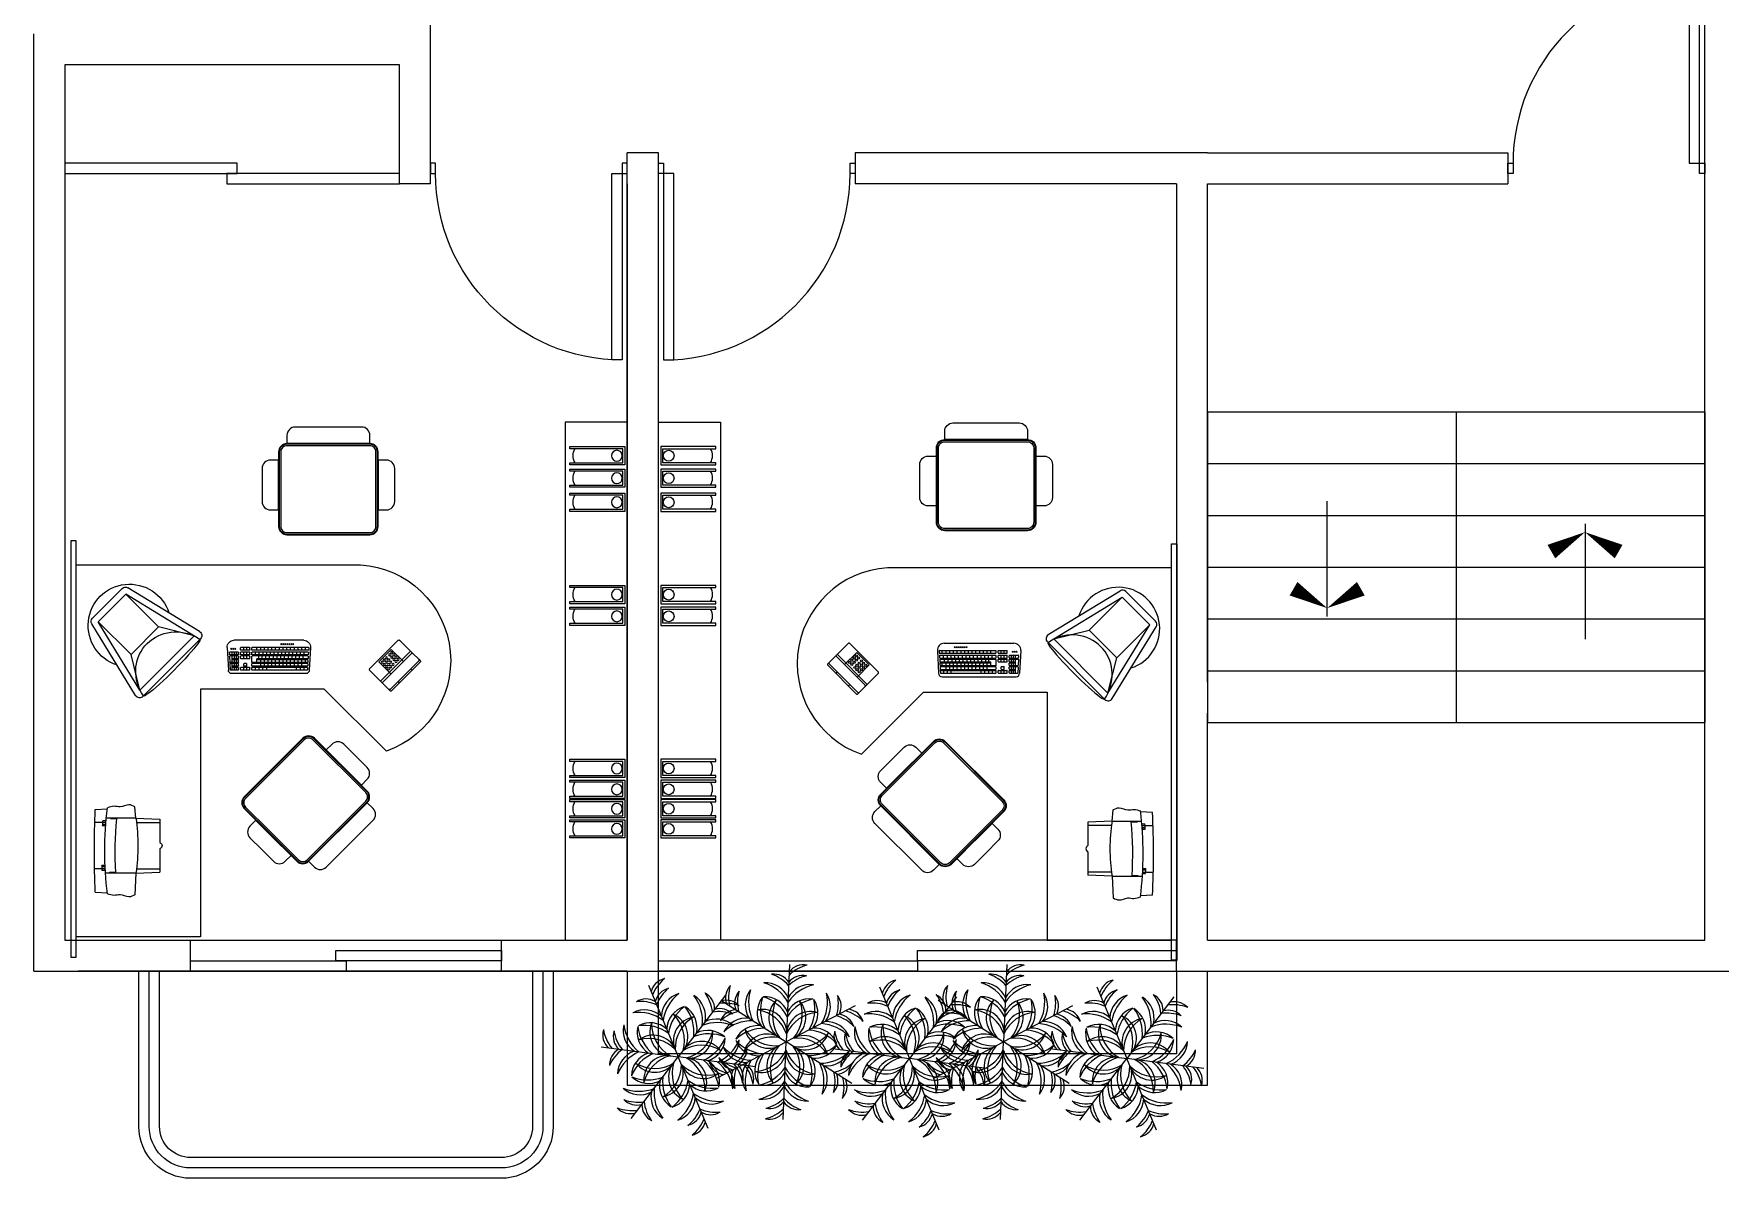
# Model space of a CAD drawing. Header units: millimetres. Extents: x 94 to 362, y 157 to 221.
# Drawn here: x 167.76 to 175.9, y 184.86 to 190.39 of the extents above; entities that cross this region are included whole.
import ezdxf

# ---------------------------------------------------------------- set-up
doc = ezdxf.new("R2010")
doc.units = ezdxf.units.MM
doc.layers.get('0').update_dxf_attribs({"lineweight": 9})
for name, color, linetype, lineweight in [('ARBOL', 3, 'Continuous', 9), ('eq', 5, 'Continuous', 9), ('puertas y muebles', 6, 'Continuous', 9)]:
    doc.layers.add(name, color=color, linetype=linetype, lineweight=lineweight)

# ---------------------------------------------------------------- blocks, each defined once
blk = doc.blocks.new('S39')
for points in [[(-0.25, -0.1), (-0.25, -0.05, -0.414214), (-0.2, 0), (0.2, 0, -0.414214), (0.25, -0.05), (0.25, -0.1), (-0.25, -0.1)], [(-0.3, -0.4), (-0.3, -0.15, -0.414214), (-0.25, -0.1), (0.25, -0.1, -0.414214), (0.3, -0.15), (0.3, -0.6, -0.414214), (0.25, -0.65), (-0.25, -0.65, -0.414214), (-0.3, -0.6), (-0.3, -0.4)], [(-0.4, -0.35), (-0.4, -0.25, -0.414214), (-0.35, -0.2), (-0.3, -0.2), (-0.3, -0.5), (-0.35, -0.5, -0.414214), (-0.4, -0.45), (-0.4, -0.35)], [(0.3, -0.35), (0.3, -0.2), (0.35, -0.2, -0.414214), (0.4, -0.25), (0.4, -0.45, -0.414214), (0.35, -0.5), (0.3, -0.5), (0.3, -0.35)]]:
    blk.add_lwpolyline(points, format="xyb")
for points in [[(-0.296, -0.4), (-0.296, -0.15, -0.414214), (-0.25, -0.104), (0.25, -0.104, -0.414214), (0.296, -0.15), (0.296, -0.6, -0.414214), (0.25, -0.646), (-0.25, -0.646, -0.414214), (-0.296, -0.6)], [(-0.287, -0.4), (-0.287, -0.15, -0.414214), (-0.25, -0.113), (0.25, -0.113, -0.414214), (0.287, -0.15), (0.287, -0.6, -0.414214), (0.25, -0.637), (-0.25, -0.637, -0.414214), (-0.287, -0.6)]]:
    blk.add_lwpolyline(points, format="xyb", close=True)
blk = doc.blocks.new('MODULO_ESQUINERO')
at = {"layer": 'puertas y muebles'}
for p, q in [((0.2576, -0.0778), (0.114, -0.2212)), ((0.6314, -0.2867), (0.2853, -0.0745)), ((0.2749, -0.1051), (0.1413, -0.2385)), ((0.4338, -0.2643), (0.2749, -0.1051)), ((0.6051, -0.3076), (0.2749, -0.1051)), ((1.1809, -0.0917), (1.1784, -0.1501)), ((1.2234, -0.2877), (1.2234, -0.1452)), ((1.2359, -0.1441), (1.2359, -0.129)), ((1.2434, -0.1284), (1.2434, -0.0896)), ((1.2434, -0.1434), (1.2434, -0.1284)), ((1.2534, -0.1426), (1.2534, -0.1276)), ((1.2609, -0.1395), (1.2609, -0.127)), ((1.4509, -0.1367), (1.4509, -0.1242)), ((1.4584, -0.1395), (1.4584, -0.1245)), ((1.4684, -0.125), (1.4684, -0.0885)), ((1.4684, -0.14), (1.4684, -0.125)), ((1.4759, -0.1404), (1.4759, -0.1254)), ((1.4859, -0.1911), (1.4859, -0.1611)), ((1.4884, -0.2877), (1.4884, -0.1412)), ((1.5809, -0.0917), (1.5834, -0.1501)), ((0.3602, -0.5967), (0.1413, -0.2385)), ((0.3002, -0.3977), (0.1413, -0.2385)), ((1.2259, -0.1952), (1.2259, -0.1651)), ((0.3224, -0.5952), (0.1107, -0.2488)), ((0.4338, -0.2643), (0.3002, -0.3977)), ((0.6051, -0.3076), (0.3433, -0.5691)), ((0.6355, -0.3218), (0.3575, -0.5994)), ((0.6051, -0.3076), (0.4338, -0.2643)), ((1.2234, -0.2877), (1.1684, -0.2827)), ((1.2234, -0.2877), (1.2284, -0.4039)), ((1.2434, -0.2905), (1.2434, -0.4039)), ((1.4684, -0.2905), (1.4684, -0.4039)), ((1.4884, -0.2877), (1.4834, -0.4039)), ((1.4884, -0.2877), (1.5934, -0.2827)), ((0.3433, -0.5691), (0.3002, -0.3977)), ((1.2284, -0.4039), (1.3407, -0.4039)), ((1.3712, -0.4039), (1.4834, -0.4039)), ((0.399, -0.7282), (0.5089, -0.7341)), ((0.3642, -1.0976), (0.3642, -0.7611)), ((0.3994, -0.8358), (0.3994, -0.795)), ((0.4126, -0.808), (0.3994, -0.808)), ((0.4107, -0.7931), (0.4013, -0.7931)), ((0.4126, -0.8358), (0.4126, -0.795)), ((0.4222, -0.7817), (0.4222, -0.7402)), ((0.4354, -0.7531), (0.4222, -0.7531)), ((0.4354, -0.7632), (0.4222, -0.7632)), ((0.4354, -0.7734), (0.4222, -0.7734)), ((0.4222, -0.8358), (0.4222, -0.795)), ((0.4354, -0.808), (0.4222, -0.808)), ((0.4335, -0.7835), (0.424, -0.7835)), ((0.4335, -0.7931), (0.424, -0.7931)), ((0.4241, -0.7383), (0.4336, -0.7389)), ((0.4354, -0.7817), (0.4354, -0.7407)), ((0.4354, -0.8358), (0.4354, -0.795)), ((0.4404, -0.7817), (0.4404, -0.7412)), ((0.4719, -0.7531), (0.4404, -0.7531)), ((0.4536, -0.7632), (0.4404, -0.7632)), ((0.4536, -0.7734), (0.4404, -0.7734)), ((0.4404, -0.8358), (0.4404, -0.795)), ((0.4536, -0.808), (0.4404, -0.808)), ((0.4518, -0.7835), (0.4423, -0.7835)), ((0.4518, -0.7931), (0.4423, -0.7931)), ((0.4424, -0.7393), (0.4701, -0.7408)), ((0.4536, -0.7817), (0.4536, -0.7531)), ((0.4536, -0.8358), (0.4536, -0.795)), ((0.4587, -0.7817), (0.4587, -0.7531)), ((0.4719, -0.7632), (0.4587, -0.7632)), ((0.4719, -0.7734), (0.4587, -0.7734)), ((0.47, -0.7835), (0.4606, -0.7835)), ((0.4719, -0.7817), (0.4719, -0.7427)), ((0.4769, -0.7817), (0.4769, -0.7432)), ((0.5084, -0.7531), (0.4769, -0.7531)), ((0.4901, -0.7632), (0.4769, -0.7632)), ((0.4901, -0.7734), (0.4769, -0.7734)), ((0.4769, -0.8209), (0.4769, -0.8098)), ((0.4883, -0.7835), (0.4788, -0.7835)), ((0.4883, -0.808), (0.4788, -0.808)), ((0.4789, -0.7413), (0.5066, -0.7428)), ((0.4901, -0.7817), (0.4901, -0.7531)), ((0.4901, -0.8209), (0.4901, -0.8098)), ((0.4952, -0.7817), (0.4952, -0.7531)), ((0.5084, -0.7632), (0.4952, -0.7632)), ((0.5084, -0.7734), (0.4952, -0.7734)), ((0.4952, -0.8358), (0.4952, -0.795)), ((0.5084, -0.808), (0.4952, -0.808)), ((0.5065, -0.7835), (0.4971, -0.7835)), ((0.5065, -0.7931), (0.4971, -0.7931)), ((0.5084, -0.7817), (0.5084, -0.7447)), ((0.5084, -0.8358), (0.5084, -0.795)), ((0.5254, -1.1081), (0.5254, -0.7506)), ((0.4126, -0.8228), (0.3994, -0.8228)), ((0.3994, -1.1205), (0.3994, -0.8491)), ((0.4126, -0.8719), (0.3994, -0.8719)), ((0.4126, -0.89), (0.3994, -0.89)), ((0.4107, -0.8376), (0.4013, -0.8376)), ((0.4107, -0.8472), (0.4013, -0.8472)), ((0.4126, -1.12), (0.4126, -0.8491)), ((0.4354, -0.8228), (0.4222, -0.8228)), ((0.4222, -1.1185), (0.4222, -0.8491)), ((0.4354, -0.8654), (0.4222, -0.8654)), ((0.4354, -0.8835), (0.4222, -0.8835)), ((0.4335, -0.8376), (0.424, -0.8376)), ((0.4335, -0.8472), (0.424, -0.8472)), ((0.4354, -1.118), (0.4354, -0.8491)), ((0.4536, -0.8228), (0.4404, -0.8228)), ((0.4404, -1.1175), (0.4404, -0.8491)), ((0.4536, -0.8814), (0.4404, -0.8814)), ((0.4518, -0.8376), (0.4423, -0.8376)), ((0.47, -0.8472), (0.4423, -0.8472)), ((0.4536, -1.117), (0.4536, -0.8719)), ((0.4719, -0.8719), (0.4536, -0.8719)), ((0.4587, -1.1165), (0.4587, -0.8719)), ((0.4719, -0.89), (0.4587, -0.89)), ((0.4719, -1.116), (0.4719, -0.8491)), ((0.4769, -1.1155), (0.4769, -0.8491)), ((0.4901, -0.89), (0.4769, -0.89)), ((0.4883, -0.8228), (0.4788, -0.8228)), ((0.4883, -0.8472), (0.4788, -0.8472)), ((0.4901, -1.115), (0.4901, -0.8491)), ((0.5084, -0.8228), (0.4952, -0.8228)), ((0.4952, -1.1146), (0.4952, -0.8491)), ((0.5084, -0.865), (0.4952, -0.865)), ((0.5084, -0.883), (0.4952, -0.883)), ((0.5065, -0.8376), (0.4971, -0.8376)), ((0.5065, -0.8472), (0.4971, -0.8472)), ((0.5084, -1.114), (0.5084, -0.8491)), ((0.4126, -0.9081), (0.3994, -0.9081)), ((0.4126, -0.9261), (0.3994, -0.9261)), ((0.4126, -0.9442), (0.3994, -0.9442)), ((0.4126, -0.9622), (0.3994, -0.9622)), ((0.4354, -0.9015), (0.4222, -0.9015)), ((0.4354, -0.9196), (0.4222, -0.9196)), ((0.4354, -0.9376), (0.4222, -0.9376)), ((0.4354, -0.9557), (0.4222, -0.9557)), ((0.4354, -0.9737), (0.4222, -0.9737)), ((0.4536, -0.8971), (0.4404, -0.8971)), ((0.4536, -0.9152), (0.4404, -0.9152)), ((0.4536, -0.9332), (0.4404, -0.9332)), ((0.4536, -0.9513), (0.4404, -0.9513)), ((0.4536, -0.9694), (0.4404, -0.9694)), ((0.4719, -0.9081), (0.4587, -0.9081)), ((0.4719, -0.9261), (0.4587, -0.9261)), ((0.4719, -0.9442), (0.4587, -0.9442)), ((0.4719, -0.9622), (0.4587, -0.9622)), ((0.4901, -0.9081), (0.4769, -0.9081)), ((0.4901, -0.9261), (0.4769, -0.9261)), ((0.4901, -0.9442), (0.4769, -0.9442)), ((0.4901, -0.9622), (0.4769, -0.9622)), ((0.5084, -0.9011), (0.4952, -0.9011)), ((0.5084, -0.9191), (0.4952, -0.9191)), ((0.4126, -0.9803), (0.3994, -0.9803)), ((0.4126, -0.9984), (0.3994, -0.9984)), ((0.4126, -1.0164), (0.3994, -1.0164)), ((0.4126, -1.0345), (0.3994, -1.0345)), ((0.4126, -1.0525), (0.3994, -1.0525)), ((0.4354, -0.9918), (0.4222, -0.9918)), ((0.4354, -1.0099), (0.4222, -1.0099)), ((0.4354, -1.0279), (0.4222, -1.0279)), ((0.4354, -1.046), (0.4222, -1.046)), ((0.4536, -0.9874), (0.4404, -0.9874)), ((0.4536, -1.0055), (0.4404, -1.0055)), ((0.4536, -1.0235), (0.4404, -1.0235)), ((0.4536, -1.0416), (0.4404, -1.0416)), ((0.4719, -0.9803), (0.4587, -0.9803)), ((0.4719, -0.9984), (0.4587, -0.9984)), ((0.4719, -1.0164), (0.4587, -1.0164)), ((0.4719, -1.0345), (0.4587, -1.0345)), ((0.4719, -1.0525), (0.4587, -1.0525)), ((0.4901, -0.9803), (0.4769, -0.9803)), ((0.4901, -0.9984), (0.4769, -0.9984)), ((0.4901, -1.0164), (0.4769, -1.0164)), ((0.4901, -1.0345), (0.4769, -1.0345)), ((0.4901, -1.0525), (0.4769, -1.0525)), ((0.399, -1.1305), (0.5089, -1.1246)), ((0.4126, -1.0706), (0.3994, -1.0706)), ((0.4126, -1.0887), (0.3994, -1.0887)), ((0.4126, -1.1069), (0.3994, -1.1069)), ((0.4014, -1.1224), (0.4108, -1.1218)), ((0.4354, -1.064), (0.4222, -1.064)), ((0.4354, -1.0821), (0.4222, -1.0821)), ((0.4354, -1.1004), (0.4222, -1.1004)), ((0.4241, -1.1204), (0.4336, -1.1199)), ((0.4536, -1.0597), (0.4404, -1.0597)), ((0.4536, -1.0777), (0.4404, -1.0777)), ((0.4536, -1.0958), (0.4404, -1.0958)), ((0.4424, -1.1194), (0.4519, -1.1189)), ((0.4719, -1.0706), (0.4587, -1.0706)), ((0.4719, -1.0887), (0.4587, -1.0887)), ((0.4719, -1.1069), (0.4587, -1.1069)), ((0.4607, -1.1184), (0.4701, -1.1179)), ((0.4901, -1.0706), (0.4769, -1.0706)), ((0.4901, -1.0887), (0.4769, -1.0887)), ((0.4789, -1.1174), (0.4884, -1.1169)), ((0.5084, -1.0636), (0.4952, -1.0636)), ((0.5084, -1.0817), (0.4952, -1.0817)), ((0.5084, -1.1), (0.4952, -1.1)), ((0.4972, -1.1164), (0.5066, -1.1159)), ((0.5271, -1.5184), (0.4684, -1.4597)), ((0.4083, -1.5198), (0.467, -1.5785)), ((0.5024, -1.6138), (0.5095, -1.6209)), ((0.5696, -1.5608), (0.5625, -1.5537))]:
    blk.add_line(p, q, dxfattribs=at)
blk.add_lwpolyline([(-0.1155, 0.0257), (1.8946, 0.0257), (1.8946, 0), (-0.1155, 0)], close=True, dxfattribs=at)
for points in [[(0, -1.3288, 0.858271), (0.9, -1.4968), (0.6, -1.1968), (0.6, -0.6), (1.7968, -0.6), (1.7968, 0), (0.6, 0), (0, 0), (0, -1.3587)], [(0.5731, -1.4795), (0.5095, -1.4158, 0.414214), (0.5024, -1.4158), (0.3645, -1.5537, 0.414214), (0.3645, -1.5608), (0.4281, -1.6244)], [(0.4564, -1.6527), (0.4635, -1.6598, 0.414214), (0.4706, -1.6598), (0.6085, -1.5219, 0.414214), (0.6085, -1.5148), (0.6014, -1.5078)]]:
    blk.add_lwpolyline(points, format="xyb", dxfattribs=at)
for points in [[(0.4684, -1.4597), (0.4083, -1.5198)], [(0.4175, -1.6138), (0.5625, -1.4689)]]:
    blk.add_lwpolyline(points, dxfattribs=at)
blk.add_lwpolyline([(0.6014, -1.5078), (0.5731, -1.4795, 0.414214), (0.566, -1.4795), (0.4281, -1.6174, 0.414214), (0.4281, -1.6244), (0.4564, -1.6527, 0.414214), (0.4635, -1.6527), (0.6014, -1.5148, 0.414214)], format="xyb", close=True, dxfattribs=at)
for centre, radius in [((0.4051, -0.7481), 0.0022), ((0.4051, -0.7576), 0.0022), ((0.4051, -0.7672), 0.0022), ((0.3836, -0.9892), 0.0022), ((0.3836, -0.9988), 0.0022), ((0.3836, -1.0083), 0.0022), ((0.3836, -1.0179), 0.0022), ((0.3836, -1.0275), 0.0022), ((0.3836, -1.0371), 0.0022), ((0.3836, -1.0466), 0.0022), ((0.4246, -1.5219), 0.005), ((0.4352, -1.5113), 0.005), ((0.4352, -1.5325), 0.005), ((0.4458, -1.5219), 0.005), ((0.4458, -1.5431), 0.005), ((0.4494, -1.4972), 0.005), ((0.4564, -1.5325), 0.005), ((0.46, -1.4866), 0.005), ((0.46, -1.5078), 0.005), ((0.467, -1.5431), 0.005), ((0.4706, -1.4759), 0.005), ((0.4706, -1.4972), 0.005), ((0.4706, -1.5184), 0.005), ((0.4812, -1.4866), 0.005), ((0.4812, -1.5078), 0.005), ((0.4812, -1.529), 0.005), ((0.4918, -1.4972), 0.005), ((0.4918, -1.5184), 0.005), ((0.5024, -1.5078), 0.005), ((0.4564, -1.5537), 0.005)]:
    blk.add_circle(centre, radius, dxfattribs=at)
for centre, radius, start, end in [((0.2934, -0.2573), 0.1997, 17.82668, 252.08276), ((0.2735, -0.0937), 0.0225, 58.48127, 134.95472), ((1.3809, -1.7954), 1.6577, 82.80817, 97.19183), ((1.3809, -5.0408), 4.9531, 87.68585, 92.31415), ((1.3809, -1.7954), 1.6727, 94.11393, 94.97297), ((1.3809, -1.7954), 1.6602, 94.14496, 94.40451), ((1.3809, -1.7954), 1.6727, 86.74418, 87.60157), ((1.3809, -1.7954), 1.6602, 87.32441, 87.5835), ((0.1299, -0.2371), 0.0225, 134.95472, 211.42817), ((1.3809, -1.7954), 1.6077, 86.25533, 95.53251), ((0.6196, -0.3059), 0.0225, 314.95472, 58.48127), ((1.3559, 0.5851), 0.8828, 261.36794, 278.63206), ((1.3559, -0.3972), 0.0166, 203.49127, 336.50873), ((0.3416, -0.5835), 0.0225, 211.42817, 314.95472), ((0.3972, -0.7611), 0.033, 86.90594, 180), ((0.4013, -0.795), 0.00187, 90, 180), ((0.4107, -0.795), 0.00187, 360, 90), ((0.424, -0.7402), 0.00187, 86.90594, 180), ((0.424, -0.7817), 0.00187, 180, 270), ((0.424, -0.795), 0.00187, 90, 180), ((0.4335, -0.7817), 0.00187, 270, 360), ((0.4335, -0.795), 0.00187, 360, 90), ((0.4335, -0.7407), 0.00187, 360, 86.90594), ((0.4423, -0.7412), 0.00187, 86.90594, 180), ((0.4423, -0.7817), 0.00187, 180, 270), ((0.4423, -0.795), 0.00187, 90, 180), ((0.4518, -0.7817), 0.00187, 270, 360), ((0.4518, -0.795), 0.00187, 360, 90), ((0.4606, -0.7817), 0.00187, 180, 270), ((0.47, -0.7817), 0.00187, 270, 360), ((0.47, -0.7427), 0.00187, 360, 86.90594), ((0.4788, -0.7432), 0.00187, 86.90594, 180), ((0.4788, -0.7817), 0.00187, 180, 270), ((0.4788, -0.8098), 0.00187, 90, 180), ((0.4883, -0.7817), 0.00187, 270, 360), ((0.4883, -0.8098), 0.00187, 360, 90), ((0.4971, -0.7817), 0.00187, 180, 270), ((0.4971, -0.795), 0.00187, 90, 180), ((0.5065, -0.7817), 0.00187, 270, 360), ((0.5065, -0.795), 0.00187, 360, 90), ((0.5065, -0.7447), 0.00187, 360, 86.90594), ((0.5089, -0.7506), 0.0165, 0, 90), ((0.4013, -0.8358), 0.00187, 180, 270), ((0.4013, -0.8491), 0.00187, 90, 180), ((0.4107, -0.8358), 0.00187, 270, 360), ((0.4107, -0.8491), 0.00187, 360, 90), ((0.424, -0.8358), 0.00187, 180, 270), ((0.424, -0.8491), 0.00187, 90, 180), ((0.4335, -0.8358), 0.00187, 270, 360), ((0.4335, -0.8491), 0.00187, 360, 90), ((0.4423, -0.8358), 0.00187, 180, 270), ((0.4423, -0.8491), 0.00187, 90, 180), ((0.4518, -0.8358), 0.00187, 270, 360), ((0.47, -0.8491), 0.00187, 360, 90), ((0.4788, -0.8209), 0.00187, 180, 270), ((0.4788, -0.8491), 0.00187, 90, 180), ((0.4883, -0.8209), 0.00187, 270, 360), ((0.4883, -0.8491), 0.00187, 360, 90), ((0.4971, -0.8358), 0.00187, 180, 270), ((0.4971, -0.8491), 0.00187, 90, 180), ((0.5065, -0.8358), 0.00187, 270, 360), ((0.5065, -0.8491), 0.00187, 360, 90), ((0.3972, -1.0976), 0.033, 180, 273.09408), ((0.4013, -1.1205), 0.00187, 180, 273.09408), ((0.4107, -1.12), 0.00187, 273.09408, 360), ((0.424, -1.1185), 0.00187, 180, 273.09408), ((0.4335, -1.118), 0.00187, 273.09408, 360), ((0.4423, -1.1175), 0.00187, 180, 273.09408), ((0.4518, -1.117), 0.00187, 273.09408, 360), ((0.4606, -1.1165), 0.00187, 180, 273.09408), ((0.47, -1.116), 0.00187, 273.09408, 360), ((0.4788, -1.1155), 0.00187, 180, 273.09408), ((0.4883, -1.115), 0.00187, 273.09408, 360), ((0.4971, -1.1146), 0.00187, 180, 273.09408), ((0.5065, -1.114), 0.00187, 273.09408, 360), ((0.5089, -1.1081), 0.0165, 270, 0)]:
    blk.add_arc(centre, radius, start, end, dxfattribs=at)
for centre, major_axis, ratio, start_param, end_param in [((0.5265, -0.492), (-0.1304, 0.1642), 0.944097, -1.254746, 1.312394), ((0.4968, -0.4603), (-0.1366, -0.1364), 0.086668, 6.241492, 9.4576)]:
    blk.add_ellipse(centre, major_axis=major_axis, ratio=ratio, start_param=start_param, end_param=end_param, dxfattribs=at)
for points in [[(1.1684, -0.2827), (1.1584, -0.2537), (1.1684, -0.2119), (1.1659, -0.182), (1.1734, -0.1507)], [(1.5934, -0.2827), (1.6034, -0.2537), (1.5934, -0.2119), (1.5959, -0.182), (1.5884, -0.1507)]]:
    blk.add_spline(points, degree=3, dxfattribs=at)
at = {"layer": 'puertas y muebles', "xscale": 0.7999999999999582, "yscale": 0.7999999999999582, "zscale": 0.7999999999999582, "rotation": 225.0000000000057}
blk.add_blockref('S39', (1.3467, -1.3193), dxfattribs=at)
blk = doc.blocks.new('PUERTA90')
at = {"layer": 'puertas y muebles'}
for points in [[(0.025, -0.025), (-0.025, -0.025), (-0.025, 0), (0.025, 0)], [(0.925, -0.925), (0.925, -0.875), (0.025, -0.875), (0.025, -0.925)], [(0.025, -0.95), (-0.025, -0.95), (-0.025, -0.925), (0.025, -0.925)]]:
    blk.add_lwpolyline(points, close=True, dxfattribs=at)
blk.add_arc((0.025, -0.925), 0.9, 360, 90, dxfattribs=at)
blk = doc.blocks.new('FLECHA')
blk.add_line((0, 5.95), (0, 0))
for points in [[(0, 4.89, 0, 2, 0), (-4.33, 2.39, 2, 2, 0)], [(0, 4.89, 0, 2, 0), (4.33, 2.39, 2, 2, 0)]]:
    blk.add_lwpolyline(points, format="xyseb")
blk = doc.blocks.new('PLANTA_PLANTA')
at = {"layer": 'ARBOL', "linetype": 'ByBlock'}
for p in [(0.072, 0.495), (-0.39, 0.302), (0.469, 0.191), (-0.454, -0.193), (-0.057, -0.497), (0.405, -0.304)]:
    blk.add_line(p, (0.008, -0.001), dxfattribs=at)
for centre, radius, start, end in [((-0.044, 0.326), 0.115, 28.9198, 92.2541), ((-0.154, 0.204), 0.26, 36.7061, 66.0092), ((0.225, 0.224), 0.26, 99.2504, 128.5535), ((0.149, 0.37), 0.115, 73.0055, 136.3398), ((-0.242, 0.307), 0.115, 133.0055, 196.3398), ((-0.078, 0.299), 0.26, 159.2504, 188.5535), ((-0.188, 0.266), 0.115, 133.0055, 196.3398), ((-0.024, 0.258), 0.26, 159.2504, 188.5535), ((-0.076, 0.245), 0.16, 137.2361, 207.3809), ((0.055, 0.251), 0.268, 157.5932, 201.2586), ((-0.108, 0.231), 0.16, 17.8787, 88.0235), ((-0.204, 0.143), 0.268, 24.001, 67.6664), ((0.249, 0.084), 0.268, 97.5932, 141.2586), ((0.179, 0.194), 0.16, 77.2361, 147.3809), ((0.216, 0.156), 0.26, 99.2504, 128.5535), ((0.141, 0.302), 0.115, 73.0055, 136.3398), ((-0.301, 0.118), 0.115, 88.9198, 152.2541), ((-0.251, -0.039), 0.26, 96.7061, 126.0092), ((-0.003, 0.189), 0.16, 137.2361, 207.3809), ((-0.14, 0.065), 0.156, 356.0557, 96.2644), ((-0.214, -0.008), 0.236, 14.2963, 75.8176), ((0.127, 0.196), 0.268, 157.5932, 201.2586), ((-0.216, 0.053), 0.268, 24.001, 67.6664), ((-0.12, 0.141), 0.16, 17.8787, 88.0235), ((0.064, 0.15), 0.156, 128.9952, 229.2039), ((0.169, 0.151), 0.236, 149.442, 210.9633), ((0.238, -0.006), 0.268, 97.5932, 141.2586), ((0.167, 0.104), 0.16, 77.2361, 147.3809), ((-0.11, 0.187), 0.236, 314.2963, 15.8176), ((-0.009, 0.16), 0.156, 296.0557, 36.2644), ((-0.058, 0.22), 0.268, 324.001, 7.6664), ((0.067, 0.18), 0.16, 317.8787, 28.0235), ((0.026, 0.255), 0.268, 324.001, 7.6664), ((0.151, 0.215), 0.16, 317.8787, 28.0235), ((0.104, 0.241), 0.26, 336.7061, 6.0092), ((0.265, 0.207), 0.115, 328.9198, 32.2541), ((-0.251, 0.015), 0.16, 77.8787, 148.0235), ((-0.223, -0.113), 0.268, 84.001, 127.6664), ((-0.179, -0.04), 0.16, 77.8787, 148.0235), ((0.167, 0.026), 0.156, 68.9952, 169.2039), ((0.22, -0.065), 0.236, 89.442, 150.9633), ((0.248, -0.103), 0.26, 39.2504, 68.5535), ((0.336, 0.035), 0.115, 13.0055, 76.3398), ((0.311, -0.077), 0.26, 39.2504, 68.5535), ((0.399, 0.062), 0.115, 13.0055, 76.3398), ((-0.247, 0.05), 0.16, 197.2361, 267.3809), ((-0.187, 0.166), 0.268, 217.5932, 261.2586), ((-0.151, -0.168), 0.268, 84.001, 127.6664), ((-0.163, 0.085), 0.16, 197.2361, 267.3809), ((-0.103, 0.201), 0.268, 217.5932, 261.2586), ((-0.123, -0.095), 0.156, 56.0557, 156.2644), ((-0.097, -0.197), 0.236, 74.2963, 135.8176), ((-0.044, 0.215), 0.236, 209.442, 270.9633), ((-0.095, 0.124), 0.156, 188.9952, 289.2039), ((0.112, 0.195), 0.236, 254.2963, 315.8176), ((0.138, 0.093), 0.156, 236.0557, 336.2644), ((0.059, -0.217), 0.236, 29.442, 90.9633), ((0.11, -0.125), 0.156, 8.9952, 109.2039), ((0.118, -0.203), 0.268, 37.5932, 81.2586), ((0.178, -0.087), 0.16, 17.2361, 87.3809), ((0.202, -0.168), 0.268, 37.5932, 81.2586), ((0.262, -0.052), 0.16, 17.2361, 87.3809), ((-0.384, -0.064), 0.115, 193.0055, 256.3398), ((-0.295, 0.075), 0.26, 219.2504, 248.5535), ((-0.233, 0.101), 0.26, 219.2504, 248.5535), ((-0.321, -0.037), 0.115, 193.0055, 256.3398), ((-0.011, -0.257), 0.268, 144.001, 187.6664), ((-0.052, -0.182), 0.16, 137.8787, 208.0235), ((-0.205, 0.063), 0.236, 269.442, 330.9633), ((-0.152, -0.028), 0.156, 248.9952, 349.2039), ((0.073, -0.222), 0.268, 144.001, 187.6664), ((0.024, -0.161), 0.156, 116.0557, 216.2644), ((0.125, -0.189), 0.236, 134.2963, 195.8176), ((0.155, -0.067), 0.156, 176.0557, 276.2644), ((0.229, 0.006), 0.236, 194.2963, 255.8176), ((-0.154, -0.153), 0.236, 329.442, 30.9633), ((-0.049, -0.152), 0.156, 308.9952, 49.2039), ((-0.112, -0.198), 0.268, 337.5932, 21.2586), ((0.166, 0.166), 0.268, 264.001, 307.6664), ((0.194, 0.038), 0.16, 257.8787, 328.0235), ((0.238, 0.111), 0.268, 264.001, 307.6664), ((0.266, -0.017), 0.16, 257.8787, 328.0235), ((-0.25, -0.209), 0.115, 148.9198, 212.2541), ((-0.089, -0.243), 0.26, 156.7061, 186.0092), ((-0.135, -0.217), 0.16, 137.8787, 208.0235), ((-0.222, 0.004), 0.268, 277.5932, 321.2586), ((-0.152, -0.106), 0.16, 257.2361, 327.3809), ((0.135, -0.143), 0.16, 197.8787, 268.0235), ((0.231, -0.055), 0.268, 204.001, 247.6664), ((0.019, -0.191), 0.16, 317.2361, 27.3809), ((-0.039, -0.253), 0.268, 337.5932, 21.2586), ((0.091, -0.247), 0.16, 317.2361, 27.3809), ((0.266, 0.037), 0.26, 276.7061, 306.0092), ((0.316, -0.12), 0.115, 268.9198, 332.2541), ((-0.234, -0.086), 0.268, 277.5932, 321.2586), ((-0.163, -0.196), 0.16, 257.2361, 327.3809), ((0.123, -0.233), 0.16, 197.8787, 268.0235), ((0.22, -0.145), 0.268, 204.001, 247.6664), ((0.039, -0.26), 0.26, 339.2504, 8.5535), ((0.203, -0.268), 0.115, 313.0055, 16.3398), ((0.093, -0.301), 0.26, 339.2504, 8.5535), ((0.258, -0.309), 0.115, 313.0055, 16.3398), ((-0.21, -0.226), 0.26, 279.2504, 308.5535), ((-0.201, -0.158), 0.26, 279.2504, 308.5535), ((-0.125, -0.304), 0.115, 253.0055, 316.3398), ((0.059, -0.328), 0.115, 208.9198, 272.2541), ((0.169, -0.206), 0.26, 216.7061, 246.0092), ((-0.134, -0.372), 0.115, 253.0055, 316.3398)]:
    blk.add_arc(centre, radius, start, end, dxfattribs=at)
blk = doc.blocks.new('CARPETA')
at = {"layer": 'puertas y muebles'}
for points in [[(-0.0101, 0), (0, 0), (0, 0.265), (-0.0101, 0.265), (-0.0101, 0.0101), (-0.0777, 0.0101), (-0.0777, 0.265), (-0.0878, 0.265), (-0.0878, 0), (-0.0777, 0)], [(-0.0878, 0.0101), (-0.0878, 0), (0, 0)]]:
    blk.add_lwpolyline(points, dxfattribs=at)
blk.add_circle((-0.0437, 0.0381), 0.026, dxfattribs=at)
blk.add_arc((-0.0445, 0.1842), 0.0654, 58.22004, 120.48804, dxfattribs=at)

msp = doc.modelspace()

# ---------------------------------------------------------------- linework, layer by layer
for p, q in [((169.6757, 189.6629), (169.6757, 191.4129)), ((167.7612, 185.8629), (167.7612, 190.3879)), ((169.5257, 190.2379), (167.9112, 190.2379)), ((167.9112, 190.2379), (167.9112, 186.0129)), ((169.5257, 189.6629), (169.5257, 190.2379)), ((170.6257, 186.0129), (170.6257, 189.8129)), ((171.7257, 189.8129), (171.7257, 189.6629)), ((173.4257, 189.8129), (174.8757, 189.8129)), ((174.8757, 189.8129), (174.8757, 189.6629)), ((169.6757, 189.6629), (169.5257, 189.6629)), ((173.2757, 189.6629), (171.7257, 189.6629)), ((173.4257, 189.6629), (174.8757, 189.6629)), ((173.4257, 188.5629), (175.8257, 188.5629)), ((173.4257, 188.5629), (173.4257, 187.0629)), ((174.6257, 188.5629), (174.6257, 187.0629)), ((175.8257, 188.5629), (175.8257, 187.0629)), ((173.4257, 188.3129), (175.8257, 188.3129)), ((173.4257, 188.0629), (175.8257, 188.0629)), ((173.4257, 187.8129), (175.8257, 187.8129)), ((173.4257, 187.5629), (175.8257, 187.5629)), ((173.4257, 187.3129), (175.8257, 187.3129)), ((173.4257, 187.0629), (175.8257, 187.0629)), ((167.9112, 186.0129), (170.6257, 186.0129)), ((173.4257, 186.0129), (175.8257, 186.0129)), ((167.7612, 185.8629), (175.9757, 185.8629))]:
    msp.add_line(p, q)
for points in [[(175.8257, 186.0129), (175.8257, 190.8129)], [(170.7757, 189.8129), (170.6257, 189.8129)], [(173.2757, 189.6629), (173.2757, 186.0129), (170.7757, 186.0129), (170.7757, 189.8129)], [(173.4257, 189.8129), (171.7257, 189.8129)], [(170.6257, 189.6629), (170.6257, 186.0129)], [(173.4257, 187.2582), (173.4257, 189.6629)], [(173.2757, 187.2582), (173.2757, 187.1082)], [(173.4257, 186.0129), (173.4257, 187.1082)], [(170.6257, 185.8629), (167.9757, 185.8629)], [(170.6257, 185.8629), (173.4257, 185.8629)], [(170.6257, 185.8629), (170.6257, 185.3129), (173.4257, 185.3129), (173.4257, 185.8629)], [(173.2757, 185.8629), (173.2757, 185.4629), (170.7757, 185.4629), (170.7757, 185.8629)]]:
    msp.add_lwpolyline(points)
for points in [[(170.2685, 185.8629), (170.2685, 185.1129, -0.414214), (170.0185, 184.8629), (168.5185, 184.8629, -0.414214), (168.2685, 185.1129), (168.2685, 185.8629)], [(170.2185, 185.8629), (170.2185, 185.1129, -0.414214), (170.0185, 184.9129), (168.5185, 184.9129, -0.414214), (168.3185, 185.1129), (168.3185, 185.8629)], [(170.1685, 185.8629), (170.1685, 185.1129, -0.414214), (170.0185, 184.9629), (168.5185, 184.9629, -0.414214), (168.3685, 185.1129), (168.3685, 185.8629)]]:
    msp.add_lwpolyline(points, format="xyb")
at = {"layer": 'eq'}
for p, q in [((174.0036, 187.7984), (174.0036, 188.1321)), ((175.2479, 187.7984), (175.2479, 187.4646))]:
    msp.add_line(p, q, dxfattribs=at)
at = {"layer": 'puertas y muebles'}
for p, q in [((168.5185, 185.8629), (168.5185, 186.0129)), ((170.0185, 185.8629), (170.0185, 186.0129)), ((170.7757, 185.8629), (170.7757, 186.0129)), ((173.2757, 185.8629), (173.2757, 186.0129))]:
    msp.add_line(p, q, dxfattribs=at)
for points in [[(168.7435, 189.7129), (168.7435, 189.7629), (167.9112, 189.7629), (167.9112, 189.7129)], [(169.5257, 189.6629), (169.5257, 189.7129), (168.6935, 189.7129), (168.6935, 189.6629)], [(170.6257, 186.0129), (170.6257, 188.5129), (170.3257, 188.5129), (170.3257, 186.0129)], [(170.7757, 186.0129), (170.7757, 188.5129), (171.0757, 188.5129), (171.0757, 186.0129)], [(168.5185, 185.8629), (168.5185, 185.9129), (169.2685, 185.9129), (169.2685, 185.8629)], [(169.2185, 185.9129), (169.2185, 185.9629), (170.0185, 185.9629), (170.0185, 185.9129)], [(170.7757, 185.8629), (170.7757, 185.9129), (172.0257, 185.9129), (172.0257, 185.8629)], [(172.0257, 185.9129), (172.0257, 185.9629), (173.2757, 185.9629), (173.2757, 185.9129)]]:
    msp.add_lwpolyline(points, close=True, dxfattribs=at)

# ---------------------------------------------------------------- block references
at = {"layer": 'ARBOL', "xscale": 0.75, "yscale": 0.75, "zscale": 0.75}
for p, rotation in [((171.3905, 185.5261), 304.9496617137117), ((172.4392, 185.5261), 304.9496617137117), ((170.8726, 185.4546), 270), ((171.9884, 185.447), 270), ((173.0371, 185.447), 270)]:
    msp.add_blockref('PLANTA_PLANTA', p, dxfattribs=dict(at, rotation=rotation))
at = {"layer": 'eq', "xscale": 0.0375000000003638, "yscale": 0.03749999999854481, "zscale": 0.0375000000003638}
msp.add_blockref('FLECHA', (175.2479, 187.7984), dxfattribs=at)
at = {"layer": 'eq', "xscale": 0.0375000000003638, "yscale": 0.03749999999854481, "zscale": 0.0375000000003638, "rotation": 180}
msp.add_blockref('FLECHA', (174.0036, 187.7984), dxfattribs=at)
at = {"layer": 'puertas y muebles'}
for name, p, rotation in [('PUERTA90', (174.8757, 189.7379), 90), ('PUERTA90', (171.7257, 189.7379), 270), ('CARPETA', (170.7876, 188.3071), 270), ('CARPETA', (170.7876, 188.1984), 270), ('CARPETA', (170.7876, 188.0823), 270), ('MODULO_ESQUINERO', (173.2529, 187.8096), 270), ('CARPETA', (170.7876, 187.6366), 270), ('CARPETA', (170.7876, 187.5317), 270), ('CARPETA', (170.7876, 186.7976), 270), ('CARPETA', (170.7876, 186.6965), 270), ('CARPETA', (170.7876, 186.6029), 270), ('CARPETA', (170.7876, 186.5055), 270)]:
    msp.add_blockref(name, p, dxfattribs=dict(at, rotation=rotation))
at = {"layer": 'puertas y muebles', "xscale": -1, "rotation": 90}
for name, p in [('PUERTA90', (169.6757, 189.7379)), ('CARPETA', (170.6138, 188.3071)), ('CARPETA', (170.6138, 188.1984)), ('CARPETA', (170.6138, 188.0823)), ('MODULO_ESQUINERO', (167.9665, 187.8244)), ('CARPETA', (170.6138, 187.6366)), ('CARPETA', (170.6138, 187.5317)), ('CARPETA', (170.6138, 186.7976)), ('CARPETA', (170.6138, 186.6965)), ('CARPETA', (170.6138, 186.6029)), ('CARPETA', (170.6138, 186.5055))]:
    msp.add_blockref(name, p, dxfattribs=at)
at = {"layer": 'puertas y muebles'}
for p, xscale, yscale, zscale, rotation in [((169.1833, 188.4893), -0.7999999999999582, 0.7999999999999545, 0.8, 359.9999999999942), ((172.3576, 188.5088), 0.7999999999999582, 0.7999999999999582, 0.7999999999999582, 5.835332217429823e-12)]:
    msp.add_blockref('S39', p, dxfattribs=dict(at, xscale=xscale, yscale=yscale, zscale=zscale, rotation=rotation))

doc.saveas('drawing.dxf')
